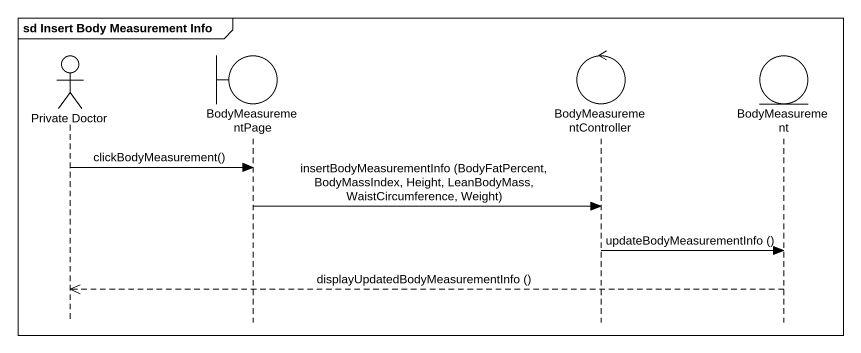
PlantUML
@startuml
mainframe sd Insert Body Measurement Info
hide footbox
actor "Private Doctor" as Private_Doctor
boundary BodyMeasurementPage
control BodyMeasurementController
entity BodyMeasurement

Private_Doctor -> BodyMeasurementPage : clickBodyMeasurement()
BodyMeasurementPage -> BodyMeasurementController : insertBodyMeasurementInfo (BodyFatPercent, BodyMassIndex, Height, LeanBodyMass, WaistCircumference, Weight)
BodyMeasurementController -> BodyMeasurement : updateBodyMeasurementInfo ()
BodyMeasurement -->> Private_Doctor : displayUpdatedBodyMeasurementInfo ()
@enduml
